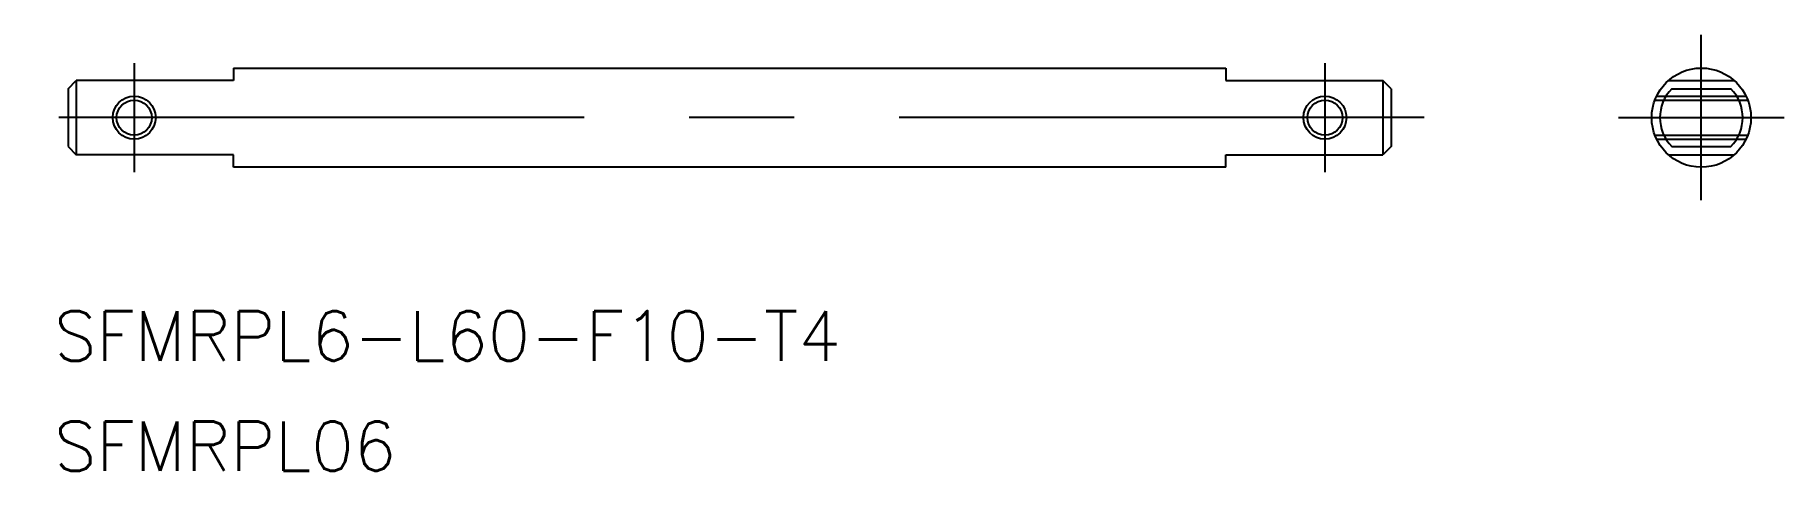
# Model space of a CAD drawing. Extents: x -101 to 5, y -21 to 5.
import ezdxf

# ---------------------------------------------------------------- set-up
doc = ezdxf.new("R2010")
doc.units = 0
doc.linetypes.add('CENTER', pattern=[50.8, 31.75, -6.35, 6.35, -6.35])
doc.linetypes.add('DASHED', pattern=[19.05, 12.7, -6.35])
doc.layers.get('0').update_dxf_attribs({"linetype": 'CONTINUOUS'})
doc.layers.add('CENTER', color=1, linetype='CENTER')
doc.styles.get("Standard").update_dxf_attribs({"font": 'txt.shx', "height": 3, "bigfont": 'bigfont.shx'})

msp = doc.modelspace()

# ---------------------------------------------------------------- linework, layer by layer
at = {"color": 7, "linetype": 'CONTINUOUS'}
for p, q in [((-98.76, 1.75), (-98.26, 2.25)), ((-88.76, 2.25), (-98.26, 2.25)), ((-98.26, 2.25), (-98.26, -2.25)), ((-88.76, 3), (-28.76, 3)), ((-88.76, 3), (-88.76, 2.25)), ((-28.76, 3), (-28.76, 2.25)), ((-28.76, 2.25), (-19.26, 2.25)), ((-19.26, 2.25), (-19.26, -2.25)), ((-18.76, 1.75), (-19.26, 2.25)), ((-1.98, 2.25), (1.98, 2.25)), ((-98.76, 1.75), (-98.76, -1.75)), ((-18.76, 1.75), (-18.76, -1.75)), ((-1.79, 1.75), (1.79, 1.75)), ((-98.76, -1.75), (-98.26, -2.25)), ((-18.76, -1.75), (-19.26, -2.25)), ((-1.79, -1.75), (1.79, -1.75)), ((-88.76, -2.25), (-98.26, -2.25)), ((-88.76, -3), (-88.76, -2.25)), ((-28.76, -3), (-88.76, -3)), ((-28.76, -2.25), (-19.26, -2.25)), ((-28.76, -3), (-28.76, -2.25)), ((-1.98, -2.25), (1.98, -2.25))]:
    msp.add_line(p, q, dxfattribs=at)
at = {"color": 3, "linetype": 'DASHED'}
for p, q in [((-2.7, 1.3), (2.7, 1.3)), ((-2.81, 1.06), (2.81, 1.06)), ((-2.81, -1.06), (2.81, -1.06)), ((-2.7, -1.3), (2.7, -1.3))]:
    msp.add_line(p, q, dxfattribs=at)
at = {"color": 7, "linetype": 'CONTINUOUS'}
for centre, radius in [((0, 0), 3), ((-94.76, 0), 1.06), ((-22.76, 0), 1.06)]:
    msp.add_circle(centre, radius, dxfattribs=at)
at = {"color": 3, "linetype": 'CONTINUOUS'}
for centre in [(-94.76, 0), (-22.76, 0)]:
    msp.add_circle(centre, 1.3, dxfattribs=at)
at = {"color": 7, "linetype": 'CONTINUOUS'}
for start, end in [(135.573, 224.427), (315.573, 44.427)]:
    msp.add_arc((0, 0), 2.5, start, end, dxfattribs=at)
at = {"layer": 'CENTER', "color": 1, "linetype": 'CENTER'}
for p, q in [((0, -5), (0, 5)), ((-94.76, 3.3), (-94.76, -3.3)), ((-22.76, 3.3), (-22.76, -3.3)), ((-16.76, 0), (-100.76, 0)), ((-5, 0), (5, 0))]:
    msp.add_line(p, q, dxfattribs=at)

# ---------------------------------------------------------------- texts
at = {"color": 7, "linetype": 'CONTINUOUS'}
for s, p in [('SFMRPL6-L60-F10-T4', (-99.61, -14.7)), ('SFMRPL06', (-99.61, -21.37))]:
    msp.add_text(s, height=3, dxfattribs=at).set_placement(p)

doc.saveas('drawing.dxf')
